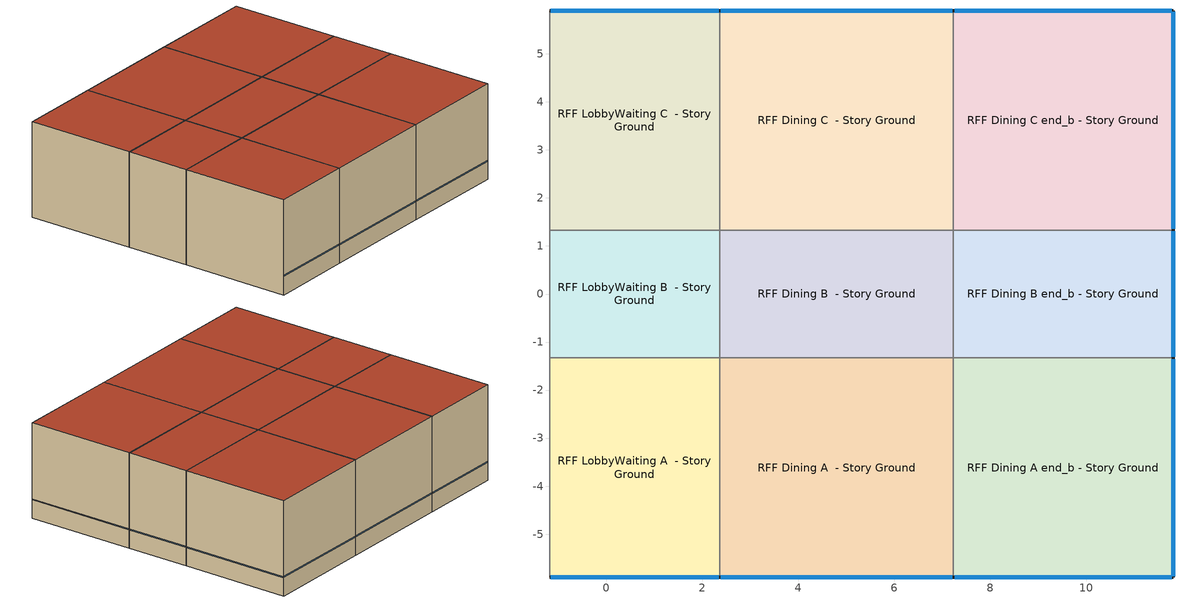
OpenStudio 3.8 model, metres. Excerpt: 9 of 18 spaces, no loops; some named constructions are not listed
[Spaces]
RFF LobbyWaiting A  - Story Ground
 floor ground (Foundation F 126 Perim 354 Area 162): -1.18,-5.9 -1.18,-1.33 2.37,-1.33 2.37,-5.9 z0
 wall outside: -1.18,-5.9 2.37,-5.9 z0:3.96
 wall to RFF Restroom A  - Story Ground: -1.18,-1.33 -1.18,-5.9 z0:3.96
 wall to RFF LobbyWaiting B  - Story Ground: 2.37,-1.33 -1.18,-1.33 z0:3.96
 wall to RFF Dining A  - Story Ground: 2.37,-5.9 2.37,-1.33 z0:3.96
 window (Window U-0.91 SHGC 0.53): -1.15,-5.9 2.34,-5.9 z0.76:0.8
 roof outside: 2.37,-5.9 2.37,-1.33 -1.18,-1.33 -1.18,-5.9 z3.96
RFF LobbyWaiting B  - Story Ground
 floor ground (Foundation F 126 Perim 0 Area 943): -1.18,-1.33 -1.18,1.33 2.37,1.33 2.37,-1.33 z0
 wall to RFF Restroom B  - Story Ground: -1.18,1.33 -1.18,-1.33 z0:3.96
 wall to RFF LobbyWaiting C  - Story Ground: 2.37,1.33 -1.18,1.33 z0:3.96
 wall to RFF Dining B  - Story Ground: 2.37,-1.33 2.37,1.33 z0:3.96
 roof outside: 2.37,-1.33 2.37,1.33 -1.18,1.33 -1.18,-1.33 z3.96
RFF LobbyWaiting C  - Story Ground
 floor ground (Foundation F 126 Perim 354 Area 162): -1.18,1.33 -1.18,5.9 2.37,5.9 2.37,1.33 z0
 wall outside: 2.37,5.9 -1.18,5.9 z0:3.96
 wall to RFF Restroom C  - Story Ground: -1.18,5.9 -1.18,1.33 z0:3.96
 wall to RFF Dining C  - Story Ground: 2.37,1.33 2.37,5.9 z0:3.96
 window (Window U-0.91 SHGC 0.53): 2.34,5.9 -1.15,5.9 z0.76:0.8
 roof outside: 2.37,1.33 2.37,5.9 -1.18,5.9 -1.18,1.33 z3.96
RFF Dining A  - Story Ground
 floor ground (Foundation F 126 Perim 487 Area 2225): 2.37,-5.9 2.37,-1.33 7.23,-1.33 7.23,-5.9 z0
 wall outside: 2.37,-5.9 7.23,-5.9 z0:3.96
 wall to RFF Dining B  - Story Ground: 7.23,-1.33 2.37,-1.33 z0:3.96
 wall to RFF Dining A end_b - Story Ground: 7.23,-5.9 7.23,-1.33 z0:3.96
 window (Window U-0.91 SHGC 0.53): 2.39,-5.9 7.21,-5.9 z0.76:0.8
 roof outside: 7.23,-5.9 7.23,-1.33 2.37,-1.33 2.37,-5.9 z3.96
RFF Dining B  - Story Ground
 floor ground (Foundation F 126 Perim 0 Area 1295): 2.37,-1.33 2.37,1.33 7.23,1.33 7.23,-1.33 z0
 wall to RFF Dining C  - Story Ground: 7.23,1.33 2.37,1.33 z0:3.96
 wall to RFF Dining B end_b - Story Ground: 7.23,-1.33 7.23,1.33 z0:3.96
 roof outside: 7.23,-1.33 7.23,1.33 2.37,1.33 2.37,-1.33 z3.96
RFF Dining C  - Story Ground
 floor ground (Foundation F 126 Perim 487 Area 2225): 2.37,1.33 2.37,5.9 7.23,5.9 7.23,1.33 z0
 wall outside: 7.23,5.9 2.37,5.9 z0:3.96
 wall to RFF Dining C end_b - Story Ground: 7.23,1.33 7.23,5.9 z0:3.96
 window (Window U-0.91 SHGC 0.53): 7.21,5.9 2.39,5.9 z0.76:0.8
 roof outside: 7.23,1.33 7.23,5.9 2.37,5.9 2.37,1.33 z3.96
RFF Dining A end_b - Story Ground
 floor ground (Foundation F 126 Perim 914 Area 209): 7.23,-5.9 7.23,-1.33 11.8,-1.33 11.8,-5.9 z0
 wall outside: 7.23,-5.9 11.8,-5.9 11.8,-1.33 z0:3.96
 wall to RFF Dining B end_b - Story Ground: 11.8,-1.33 7.23,-1.33 z0:3.96
 window (Window U-0.91 SHGC 0.53): 7.26,-5.9 11.78,-5.9 / 11.8,-5.88 11.8,-1.36 z0.76:0.8
 roof outside: 11.8,-5.9 11.8,-1.33 7.23,-1.33 7.23,-5.9 z3.96
RFF Dining B end_b - Story Ground
 floor ground (Foundation F 126 Perim 266 Area 1217): 7.23,-1.33 7.23,1.33 11.8,1.33 11.8,-1.33 z0
 wall outside: 11.8,-1.33 11.8,1.33 z0:3.96
 wall to RFF Dining C end_b - Story Ground: 11.8,1.33 7.23,1.33 z0:3.96
 window (Window U-0.91 SHGC 0.53): 11.8,-1.31 11.8,1.31 z0.76:0.8
 roof outside: 11.8,-1.33 11.8,1.33 7.23,1.33 7.23,-1.33 z3.96
RFF Dining C end_b - Story Ground
 floor ground (Foundation F 126 Perim 914 Area 209): 7.23,1.33 7.23,5.9 11.8,5.9 11.8,1.33 z0
 wall outside: 11.8,1.33 11.8,5.9 7.23,5.9 z0:3.96
 window (Window U-0.91 SHGC 0.53): 11.78,5.9 7.26,5.9 / 11.8,1.36 11.8,5.88 z0.76:0.8
 roof outside: 11.8,1.33 11.8,5.9 7.23,5.9 7.23,1.33 z3.96
[Schedule:Ruleset]
Name | Default Day Schedule | Summer Design Day Schedule | Winter Design Day Schedule
Clothing Schedule | Clothing Schedule Default Winter Clothes
D_RFF_Din_Occup_Yr | D_RFF_Din_Occup_Yr Default | D_RFF_Din_Occup_Yr Summer Design Day | D_RFF_Din_Occup_Yr Winter Design Day
DEER Activity 161W/person | DEER Activity 161W/person Default | DEER Activity 161W/person Summer Design Day | DEER Activity 161W/person Winter Design Day
D17_RFF_Din_LF_Yr | D17_RFF_Din_LF_Yr Default | D17_RFF_Din_LF_Yr Summer Design Day | D17_RFF_Din_LF_Yr Winter Design Day
D_RFF_Din_Misc_Yr | D_RFF_Din_Misc_Yr Default | D_RFF_Din_Misc_Yr Summer Design Day | D_RFF_Din_Misc_Yr Winter Design Day
D_RFF_Ktchn_Occup_Yr | D_RFF_Ktchn_Occup_Yr Default | D_RFF_Ktchn_Occup_Yr Summer Design Day | D_RFF_Ktchn_Occup_Yr Winter Design Day
DEER Activity 220W/person | DEER Activity 220W/person Default | DEER Activity 220W/person Summer Design Day | DEER Activity 220W/person Winter Design Day
D17_RFF_Ktchn_LF_Yr | D17_RFF_Ktchn_LF_Yr Default | D17_RFF_Ktchn_LF_Yr Summer Design Day | D17_RFF_Ktchn_LF_Yr Winter Design Day
D_RFF_Ktchn_Misc_Yr | D_RFF_Ktchn_Misc_Yr Default | D_RFF_Ktchn_Misc_Yr Summer Design Day | D_RFF_Ktchn_Misc_Yr Winter Design Day
D_RFF_Ktchn_Cook_Yr | D_RFF_Ktchn_Cook_Yr Default | D_RFF_Ktchn_Cook_Yr Summer Design Day | D_RFF_Ktchn_Cook_Yr Winter Design Day
DEER Activity 147W/person | DEER Activity 147W/person Default | DEER Activity 147W/person Summer Design Day | DEER Activity 147W/person Winter Design Day
D17_RFF_LobWt_LF_Yr | D17_RFF_LobWt_LF_Yr Default | D17_RFF_LobWt_LF_Yr Summer Design Day | D17_RFF_LobWt_LF_Yr Winter Design Day
D17_RFF_Restrm_LF_Yr | D17_RFF_Restrm_LF_Yr Default | D17_RFF_Restrm_LF_Yr Summer Design Day | D17_RFF_Restrm_LF_Yr Winter Design Day
D17_RFF_Ktchn_LF_Yr BPR Adjusted | D17_RFF_Ktchn_LF_Yr Default 1 | D17_RFF_Ktchn_LF_Yr Summer Design Day 1 | D17_RFF_Ktchn_LF_Yr Winter Design Day 1
D17_RFF_Din_LF_Yr BPR Adjusted | D17_RFF_Din_LF_Yr Default 1 | D17_RFF_Din_LF_Yr Summer Design Day 1 | D17_RFF_Din_LF_Yr Winter Design Day 1
D17_RFF_LobWt_LF_Yr BPR Adjusted | D17_RFF_LobWt_LF_Yr Default 1 | D17_RFF_LobWt_LF_Yr Summer Design Day 1 | D17_RFF_LobWt_LF_Yr Winter Design Day 1
D17_RFF_Restrm_LF_Yr BPR Adjusted | D17_RFF_Restrm_LF_Yr Default 1 | D17_RFF_Restrm_LF_Yr Summer Design Day 1 | D17_RFF_Restrm_LF_Yr Winter Design Day 1
D_RFF_Ktchn_Misc_Yr BPR Adjusted | D_RFF_Ktchn_Misc_Yr Default 1 | D_RFF_Ktchn_Misc_Yr Summer Design Day 1 | D_RFF_Ktchn_Misc_Yr Winter Design Day 1
D_RFF_Din_Misc_Yr BPR Adjusted | D_RFF_Din_Misc_Yr Default 1 | D_RFF_Din_Misc_Yr Summer Design Day 1 | D_RFF_Din_Misc_Yr Winter Design Day 1
[Schedule:Day]
Clothing Schedule Default Winter Clothes; D_RFF_Din_Occup_Yr Summer Design Day; D17_RFF_Din_LF_Yr Summer Design Day; D_RFF_Din_Misc_Yr Summer Design Day; D_RFF_Ktchn_Occup_Yr Summer Design Day; D17_RFF_Ktchn_LF_Yr Summer Design Day; D_RFF_Ktchn_Misc_Yr Summer Design Day; D_RFF_Ktchn_Cook_Yr Summer Design Day; D17_RFF_LobWt_LF_Yr Summer Design Day; D17_RFF_Restrm_LF_Yr Summer Design Day; D17_RFF_Ktchn_LF_Yr Summer Design Day 1; D17_RFF_Din_LF_Yr Summer Design Day 1; D17_RFF_LobWt_LF_Yr Summer Design Day 1; D17_RFF_Restrm_LF_Yr Summer Design Day 1; D_RFF_Ktchn_Misc_Yr Summer Design Day 1; D_RFF_Din_Misc_Yr Summer Design Day 1: 24, 0, 1
Clothing Schedule Summer Clothes: 24, 0, 0.5
Air Velocity Schedule Default: 24, 0, 0.2
Work Efficiency Schedule Default; D_RFF_Din_Occup_Yr Winter Design Day; D17_RFF_Din_LF_Yr Winter Design Day; D_RFF_Din_Misc_Yr Winter Design Day; D_RFF_Ktchn_Occup_Yr Winter Design Day; D17_RFF_Ktchn_LF_Yr Winter Design Day; D_RFF_Ktchn_Misc_Yr Winter Design Day; D_RFF_Ktchn_Cook_Yr Winter Design Day; D17_RFF_LobWt_LF_Yr Winter Design Day; D17_RFF_Restrm_LF_Yr Winter Design Day; D17_RFF_Ktchn_LF_Yr Winter Design Day 1; D17_RFF_Din_LF_Yr Winter Design Day 1; D17_RFF_LobWt_LF_Yr Winter Design Day 1; D17_RFF_Restrm_LF_Yr Winter Design Day 1; D_RFF_Ktchn_Misc_Yr Winter Design Day 1; D_RFF_Din_Misc_Yr Winter Design Day 1: 24, 0, 0
D_RFF_Din_Occup_Yr Default; D_RFF_Ktchn_Occup_Yr Default: Average, 0, 15, 0.176316, 0, 30, 0.202632, 0, 45, 0.2, 1, 0, 0.255263, 1, 15, 0.281579, 1, 30, 0.307895, 1, 45, 0.334211, 2, 0, 0.360526, 2, 15, 0.386842, 2, 30, 0.413158, 2, 45, 0.439474, 3, 0, 0.465789, 3, 15, 0.492105, 3, 30, 0.518421, 3, 45, 0.544737, 4, 0, 0.571053, 4, 15, 0.597368, 4, 30, 0.623684, 4, 45, 0.65, 5, 0, 0.7375, 5, 15, 0.825, 5, 30, 0.9125, 5, 45, 1, 6, 0, 0.925, 6, 15, 0.85, 6, 30, 0.775, 6, 45, 0.7, 7, 0, 0.678571, 7, 15, 0.657143, 7, 30, 0.635714, 7, 45, 0.614286, 8, 0, 0.592857, 8, 15, 0.571429, 8, 30, 0.55, 8, 45, 0.528571, 9, 0, 0.507143, 9, 15, 0.485714, 9, 30, 0.464286, 9, 45, 0.442857, 10, 0, 0.421429, 10, 15, 0.4, 10, 30, 0.35, 10, 45, 0.3, 11, 0, 0.25, 11, 15, 0.2, 11, 30, 0.2125, 11, 45, 0.225, 12, 0, 0.2375, 12, 15, 0.25, 12, 30, 0.3, 12, 45, 0.35, 13, 0, 0.4, 13, 15, 0.45, 13, 30, 0.5125, 13, 45, 0.575, 14, 0, 0.6375, 14, 15, 0.7, 14, 30, 0.6375, 14, 45, 0.575, 15, 0, 0.5125, 15, 15, 0.45, 15, 30, 0.4125, 15, 45, 0.375, 16, 0, 0.3375, 16, 15, 0.3, 16, 30, 0.296429, 16, 45, 0.292857, 17, 0, 0.289286, 17, 15, 0.285714, 17, 30, 0.282143, 17, 45, 0.278571, 18, 0, 0.275, 18, 15, 0.271429, 18, 30, 0.267857, 18, 45, 0.264286, 19, 0, 0.260714, 19, 15, 0.257143, 19, 30, 0.253571, 19, 45, 0.25, 20, 0, 0.2375, 20, 15, 0.225, 20, 30, 0.2125, 20, 45, 0.2, 21, 0, 0.175, 21, 15, 0.15, 21, 30, 0.125, 21, 45, 0.1, 22, 0, 0.075, 22, 15, 0.05, 22, 30, 0.025, 22, 45, 0, 24, 0, 0
D_RFF_Din_Occup_Yr Wknd Day; D_RFF_Ktchn_Occup_Yr Wknd Day: Average, 8, 30, 0, 8, 45, 0.0125, 9, 0, 0.025, 9, 15, 0.0375, 9, 30, 0.05, 9, 45, 0.0625, 10, 0, 0.075, 10, 15, 0.0875, 10, 30, 0.1, 10, 45, 0.125, 11, 0, 0.15, 11, 15, 0.175, 11, 30, 0.2, 11, 45, 0.2125, 12, 0, 0.225, 12, 15, 0.2375, 12, 30, 0.25, 12, 45, 0.2625, 13, 0, 0.275, 13, 15, 0.2875, 13, 30, 0.3, 13, 33, 0.6, 13, 37, 0.6, 14, 37, 0.6, 14, 52, 0.55, 15, 7, 0.5, 15, 22, 0.45, 15, 37, 0.4, 15, 52, 0.35, 16, 7, 0.3, 16, 22, 0.25, 16, 37, 0.2, 17, 37, 0.2, 17, 52, 0.2375, 18, 7, 0.275, 18, 22, 0.3125, 18, 37, 0.35, 18, 41, 0.6, 18, 45, 0.35, 19, 0, 0.325, 19, 15, 0.3, 19, 30, 0.275, 19, 45, 0.25, 20, 0, 0.2375, 20, 15, 0.225, 20, 30, 0.2125, 20, 45, 0.2, 21, 0, 0.175, 21, 15, 0.15, 21, 30, 0.125, 21, 45, 0.1, 22, 0, 0.075, 22, 15, 0.05, 22, 30, 0.025, 22, 45, 0, 24, 0, 0
DEER Activity 161W/person Default; autogen DEER Activity 161W/person 0_day_sch: Average, 24, 0, 161
DEER Activity 161W/person Winter Design Day; DEER Activity 161W/person Summer Design Day: 24, 0, 161
D17_RFF_Din_LF_Yr Default; D17_RFF_LobWt_LF_Yr Default; D17_RFF_Restrm_LF_Yr Default: Average, 0, 45, 0.3924, 19, 15, 0.8125, 19, 30, 0.785937, 19, 45, 0.759375, 20, 0, 0.732812, 20, 15, 0.70625, 20, 30, 0.679688, 20, 45, 0.653125, 21, 0, 0.626563, 21, 15, 0.6, 21, 30, 0.5425, 21, 45, 0.485, 22, 0, 0.4275, 22, 15, 0.37, 22, 30, 0.3125, 22, 45, 0.255, 23, 0, 0.1975, 23, 15, 0.14, 24, 0, 0.14
D17_RFF_Din_LF_Yr Wknd Day; D17_RFF_LobWt_LF_Yr Wknd Day; D17_RFF_Restrm_LF_Yr Wknd Day: Average, 8, 30, 0.24375, 8, 45, 0.270179, 9, 0, 0.296608, 9, 15, 0.323037, 9, 30, 0.349466, 9, 45, 0.371666, 10, 0, 0.393866, 10, 15, 0.416066, 10, 30, 0.438267, 10, 45, 0.445667, 11, 0, 0.453067, 11, 15, 0.460467, 11, 30, 0.467867, 13, 30, 0.467867, 13, 33, 0.67507, 19, 15, 0.8125, 19, 30, 0.790035, 19, 45, 0.767571, 20, 0, 0.745106, 20, 15, 0.722642, 20, 30, 0.700177, 20, 45, 0.677713, 21, 0, 0.655248, 21, 15, 0.632783, 21, 30, 0.584154, 21, 45, 0.535525, 22, 0, 0.486896, 22, 15, 0.438267, 22, 30, 0.389638, 22, 45, 0.341008, 23, 0, 0.292379, 23, 15, 0.24375, 24, 0, 0.24375
D_RFF_Din_Misc_Yr Default; D_RFF_Ktchn_Misc_Yr Default: Average, 0, 45, 0.5, 19, 45, 1, 20, 0, 0.9875, 20, 15, 0.975, 20, 30, 0.9625, 20, 45, 0.95, 21, 0, 0.925, 21, 15, 0.9, 21, 30, 0.875, 21, 45, 0.85, 22, 0, 0.675, 22, 15, 0.5, 22, 30, 0.325, 22, 45, 0.15, 24, 0, 0.15
D_RFF_Din_Misc_Yr Wknd Day; D_RFF_Ktchn_Misc_Yr Wknd Day: Average, 8, 30, 0, 8, 45, 0.0441176, 9, 0, 0.0882353, 9, 15, 0.132353, 9, 30, 0.176471, 9, 45, 0.220588, 10, 0, 0.264706, 10, 15, 0.308824, 10, 30, 0.352941, 10, 45, 0.367647, 11, 0, 0.382353, 11, 15, 0.397059, 11, 30, 0.411765, 13, 30, 0.411765, 13, 33, 0.764706, 19, 45, 1, 20, 0, 0.985294, 20, 15, 0.970588, 20, 30, 0.955882, 20, 45, 0.941176, 21, 0, 0.852941, 21, 15, 0.764706, 21, 30, 0.676471, 21, 45, 0.588235, 22, 0, 0.441176, 22, 15, 0.294118, 22, 30, 0.147059, 22, 45, 0, 24, 0, 0
D_RFF_All_C_Inf_Yr Default; D_RFF_All_C_Inf_Yr Winter Design Day; D_RFF_All_C_Inf_Yr Summer Design Day: 5, 0, 1, 24, 0, 0.5
DEER Activity 220W/person Default; autogen DEER Activity 220W/person 0_day_sch: Average, 24, 0, 220
DEER Activity 220W/person Winter Design Day; DEER Activity 220W/person Summer Design Day: 24, 0, 220
D17_RFF_Ktchn_LF_Yr Default: Average, 0, 15, 0.29375, 0, 30, 0.2125, 0, 45, 0.13125, 1, 0, 0.05, 3, 0, 0.05, 3, 15, 0.08125, 3, 30, 0.1125, 3, 45, 0.14375, 4, 0, 0.175, 4, 15, 0.20625, 4, 30, 0.2375, 4, 45, 0.26875, 5, 0, 0.3, 5, 30, 0.3, 5, 45, 0.309875, 6, 0, 0.31975, 6, 15, 0.329625, 6, 30, 0.3395, 6, 45, 0.3474, 7, 0, 0.3553, 7, 15, 0.3632, 7, 30, 0.3711, 9, 30, 0.3711, 9, 45, 0.42635, 10, 0, 0.4816, 10, 15, 0.53685, 10, 30, 0.5921, 10, 45, 0.6472, 11, 0, 0.7023, 11, 15, 0.7574, 11, 30, 0.8125, 21, 0, 0.8125, 21, 15, 0.798438, 21, 30, 0.784375, 21, 45, 0.770312, 22, 0, 0.75625, 22, 15, 0.742188, 22, 30, 0.728125, 22, 45, 0.714063, 23, 0, 0.7, 23, 15, 0.61875, 23, 30, 0.5375, 23, 45, 0.45625, 24, 0, 0.375
D_RFF_Ktchn_Cook_Yr Default; autogen D_RFF_Ktchn_Cook_Yr 0_day_sch: Average, 2, 30, 0, 2, 45, 0.074, 3, 0, 0.148, 3, 15, 0.222, 3, 30, 0.296, 3, 45, 0.333, 4, 0, 0.37, 4, 15, 0.407, 4, 30, 0.444, 4, 45, 0.45125, 5, 0, 0.4585, 5, 15, 0.46575, 5, 30, 0.473, 5, 45, 0.451, 6, 0, 0.429, 6, 15, 0.407, 6, 30, 0.385, 6, 45, 0.36275, 7, 0, 0.3405, 7, 15, 0.31825, 7, 30, 0.296, 16, 30, 0.296, 16, 45, 0.3445, 17, 0, 0.393, 17, 15, 0.4415, 17, 30, 0.49, 17, 45, 0.44875, 18, 0, 0.4075, 18, 15, 0.36625, 18, 30, 0.325, 19, 30, 0.325, 19, 45, 0.31875, 20, 0, 0.3125, 20, 15, 0.30625, 20, 30, 0.3, 20, 45, 0.2875, 21, 0, 0.275, 21, 15, 0.2625, 21, 30, 0.25, 21, 45, 0.217, 22, 0, 0.184, 22, 15, 0.151, 22, 30, 0.118, 22, 45, 0.0885, 23, 0, 0.059, 23, 15, 0.0295, 23, 30, 0, 24, 0, 0
DEER Activity 147W/person Default; autogen DEER Activity 147W/person 0_day_sch: Average, 24, 0, 147
DEER Activity 147W/person Winter Design Day; DEER Activity 147W/person Summer Design Day: 24, 0, 147
Building Hours of Operation NonResidential Sunday: 11, 0, 0, 21, 15, 1, 24, 0, 0
autogen D17_RFF_Ktchn_LF_Yr 0_day_sch: Average, 0, 15, 0.425564, 0, 30, 0.364959, 0, 45, 0.304355, 1, 0, 0.24375, 3, 0, 0.24375, 3, 15, 0.267059, 3, 30, 0.290369, 3, 45, 0.313678, 4, 0, 0.336988, 4, 15, 0.360297, 4, 30, 0.383607, 4, 45, 0.406916, 5, 0, 0.430225, 5, 30, 0.430225, 5, 45, 0.437591, 6, 0, 0.444957, 6, 15, 0.452323, 6, 30, 0.459689, 6, 45, 0.465581, 7, 0, 0.471474, 7, 15, 0.477366, 7, 30, 0.483259, 9, 30, 0.483259, 9, 45, 0.52447, 10, 0, 0.565681, 10, 15, 0.606892, 10, 30, 0.648103, 10, 45, 0.689202, 11, 0, 0.730302, 11, 15, 0.771401, 11, 30, 0.8125, 21, 0, 0.8125, 21, 15, 0.802011, 21, 30, 0.791522, 21, 45, 0.781032, 22, 0, 0.770543, 22, 15, 0.760054, 22, 30, 0.749565, 22, 45, 0.739075, 23, 0, 0.728586, 23, 15, 0.667982, 23, 30, 0.607377, 23, 45, 0.546773, 24, 0, 0.486168
autogen D_RFF_All_CTemp_Yr 0_day_sch: Average, 24, 0, 22.2222
autogen D_RFF_All_HTemp_Yr 0_day_sch: Average, 24, 0, 20
D17_RFF_Ktchn_LF_Yr Default 1: No, 0, 15, 0.425564, 0, 30, 0.364959, 0, 45, 0.304355, 1, 0, 0.24375, 3, 0, 0.24375, 3, 15, 0.267059, 3, 30, 0.290369, 3, 45, 0.313678, 4, 0, 0.336988, 4, 15, 0.360297, 4, 30, 0.383607, 4, 45, 0.406916, 5, 0, 0.430225, 5, 30, 0.430225, 5, 45, 0.437591, 6, 0, 0.444957, 6, 15, 0.452323, 6, 30, 0.459689, 6, 45, 0.465581, 7, 0, 0.471474, 7, 15, 0.477366, 7, 30, 0.483259, 9, 30, 0.483259, 9, 45, 0.52447, 10, 0, 0.565681, 10, 15, 0.606892, 10, 30, 0.648103, 10, 45, 0.689202, 11, 0, 0.730302, 11, 15, 0.771401, 11, 30, 0.8125, 21, 0, 0.8125, 21, 15, 0.802011, 21, 30, 0.791522, 21, 45, 0.781032, 22, 0, 0.770543, 22, 15, 0.760054, 22, 30, 0.749565, 22, 45, 0.739075, 23, 0, 0.728586, 23, 15, 0.667982, 23, 30, 0.607377, 23, 45, 0.546773, 24, 0, 0.486168
D17_RFF_Din_LF_Yr Default 1; D17_RFF_LobWt_LF_Yr Default 1; D17_RFF_Restrm_LF_Yr Default 1: No, 0, 45, 0.457211, 19, 15, 0.8125, 19, 30, 0.790035, 19, 45, 0.767571, 20, 0, 0.745106, 20, 15, 0.722642, 20, 30, 0.700177, 20, 45, 0.677713, 21, 0, 0.655248, 21, 15, 0.632783, 21, 30, 0.584154, 21, 45, 0.535525, 22, 0, 0.486896, 22, 15, 0.438267, 22, 30, 0.389638, 22, 45, 0.341008, 23, 0, 0.292379, 23, 15, 0.24375, 24, 0, 0.24375
D_RFF_Ktchn_Misc_Yr Default 1; D_RFF_Din_Misc_Yr Default 1: No, 0, 45, 0.411765, 19, 45, 1, 20, 0, 0.985294, 20, 15, 0.970588, 20, 30, 0.955882, 20, 45, 0.941176, 21, 0, 0.911765, 21, 15, 0.882353, 21, 30, 0.852941, 21, 45, 0.823529, 22, 0, 0.617647, 22, 15, 0.411765, 22, 30, 0.205882, 22, 45, 0, 24, 0, 0
[Schedule:Rule] Rule Order=0
Schedule Rule 1: Schedule Ruleset=Clothing Schedule; Day Schedule=Clothing Schedule Summer Clothes; Date Specification Type=DateRange; Start Month=5; Start Day=1; End Month=9; End Day=30
Schedule Rule 3: Schedule Ruleset=D_RFF_Din_Occup_Yr; Day Schedule=D_RFF_Din_Occup_Yr Wknd Day; Date Specification Type=DateRange; Start Month=1; Start Day=1; End Month=12; End Day=31; Apply Sunday=Yes; Apply Saturday=Yes
Schedule Rule 5: Schedule Ruleset=D17_RFF_Din_LF_Yr; Day Schedule=D17_RFF_Din_LF_Yr Wknd Day; Date Specification Type=DateRange; Start Month=1; Start Day=1; End Month=12; End Day=31; Apply Sunday=Yes; Apply Saturday=Yes
Schedule Rule 7: Schedule Ruleset=D_RFF_Din_Misc_Yr; Day Schedule=D_RFF_Din_Misc_Yr Wknd Day; Date Specification Type=DateRange; Start Month=1; Start Day=1; End Month=12; End Day=31; Apply Sunday=Yes; Apply Saturday=Yes
Schedule Rule 9: Schedule Ruleset=D_RFF_Ktchn_Occup_Yr; Day Schedule=D_RFF_Ktchn_Occup_Yr Wknd Day; Date Specification Type=DateRange; Start Month=1; Start Day=1; End Month=12; End Day=31; Apply Sunday=Yes; Apply Saturday=Yes
Schedule Rule 11: Schedule Ruleset=D_RFF_Ktchn_Misc_Yr; Day Schedule=D_RFF_Ktchn_Misc_Yr Wknd Day; Date Specification Type=DateRange; Start Month=1; Start Day=1; End Month=12; End Day=31; Apply Sunday=Yes; Apply Saturday=Yes
Schedule Rule 13: Schedule Ruleset=D17_RFF_LobWt_LF_Yr; Day Schedule=D17_RFF_LobWt_LF_Yr Wknd Day; Date Specification Type=DateRange; Start Month=1; Start Day=1; End Month=12; End Day=31; Apply Sunday=Yes; Apply Saturday=Yes
Schedule Rule 15: Schedule Ruleset=D17_RFF_Restrm_LF_Yr; Day Schedule=D17_RFF_Restrm_LF_Yr Wknd Day; Date Specification Type=DateRange; Start Month=1; Start Day=1; End Month=12; End Day=31; Apply Sunday=Yes; Apply Saturday=Yes
autogen D17_RFF_Ktchn_LF_Yr 0: Schedule Ruleset=D17_RFF_Ktchn_LF_Yr; Day Schedule=autogen D17_RFF_Ktchn_LF_Yr 0_day_sch; Date Specification Type=SpecificDates; Apply Sunday=Yes; Apply Saturday=Yes; Apply Monday=Yes; Apply Tuesday=Yes; Apply Wednesday=Yes; Apply Thursday=Yes; Apply Friday=Yes; Specific Month 1=1; Specific Day 1=6; Specific Month 2=1; Specific Day 2=7; Specific Month 3=1; Specific Day 3=13; Specific Month 4=1; Specific Day 4=14; Specific Month 5=1; Specific Day 5=20; Specific Month 6=1; Specific Day 6=21; Specific Month 7=1; Specific Day 7=27; Specific Month 8=1; Specific Day 8=28; Specific Month 9=2; Specific Day 9=3; Specific Month 10=2; Specific Day 10=4; Specific Month 11=2; Specific Day 11=10; Specific Month 12=2; Specific Day 12=11; Specific Month 13=2; Specific Day 13=17; Specific Month 14=2; Specific Day 14=18; Specific Month 15=2; Specific Day 15=24; Specific Month 16=2; Specific Day 16=25; Specific Month 17=3; Specific Day 17=3; Specific Month 18=3; Specific Day 18=4; Specific Month 19=3; Specific Day 19=10; Specific Month 20=3; Specific Day 20=11; Specific Month 21=3; Specific Day 21=17; Specific Month 22=3; Specific Day 22=18; Specific Month 23=3; Specific Day 23=24; Specific Month 24=3; Specific Day 24=25; Specific Month 25=3; Specific Day 25=31; Specific Month 26=4; Specific Day 26=1; Specific Month 27=4; Specific Day 27=7; Specific Month 28=4; Specific Day 28=8; Specific Month 29=4; Specific Day 29=14; Specific Month 30=4; Specific Day 30=15; Specific Month 31=4; Specific Day 31=21; Specific Month 32=4; Specific Day 32=22; Specific Month 33=4; Specific Day 33=28; Specific Month 34=4; Specific Day 34=29; Specific Month 35=5; Specific Day 35=5; Specific Month 36=5; Specific Day 36=6; Specific Month 37=5; Specific Day 37=12; Specific Month 38=5; Specific Day 38=13; Specific Month 39=5; Specific Day 39=19; Specific Month 40=5; Specific Day 40=20; Specific Month 41=5; Specific Day 41=26; Specific Month 42=5; Specific Day 42=27; Specific Month 43=6; Specific Day 43=2; Specific Month 44=6; Specific Day 44=3; Specific Month 45=6; Specific Day 45=9; Specific Month 46=6; Specific Day 46=10; Specific Month 47=6; Specific Day 47=16; Specific Month 48=6; Specific Day 48=17; Specific Month 49=6; Specific Day 49=23; Specific Month 50=6; Specific Day 50=24; Specific Month 51=6; Specific Day 51=30; Specific Month 52=7; Specific Day 52=1; Specific Month 53=7; Specific Day 53=7; Specific Month 54=7; Specific Day 54=8; Specific Month 55=7; Specific Day 55=14; Specific Month 56=7; Specific Day 56=15; Specific Month 57=7; Specific Day 57=21; Specific Month 58=7; Specific Day 58=22; Specific Month 59=7; Specific Day 59=28; Specific Month 60=7; Specific Day 60=29; Specific Month 61=8; Specific Day 61=4; Specific Month 62=8; Specific Day 62=5; Specific Month 63=8; Specific Day 63=11; Specific Month 64=8; Specific Day 64=12; Specific Month 65=8; Specific Day 65=18; Specific Month 66=8; Specific Day 66=19; Specific Month 67=8; Specific Day 67=25; Specific Month 68=8; Specific Day 68=26; Specific Month 69=9; Specific Day 69=1; Specific Month 70=9; Specific Day 70=2; Specific Month 71=9; Specific Day 71=8; Specific Month 72=9; Specific Day 72=9; Specific Month 73=9; Specific Day 73=15; Specific Month 74=9; Specific Day 74=16; Specific Month 75=9; Specific Day 75=22; Specific Month 76=9; Specific Day 76=23; Specific Month 77=9; Specific Day 77=29; Specific Month 78=9; Specific Day 78=30; Specific Month 79=10; Specific Day 79=6; Specific Month 80=10; Specific Day 80=7; Specific Month 81=10; Specific Day 81=13; Specific Month 82=10; Specific Day 82=14; Specific Month 83=10; Specific Day 83=20; Specific Month 84=10; Specific Day 84=21; Specific Month 85=10; Specific Day 85=27; Specific Month 86=10; Specific Day 86=28; Specific Month 87=11; Specific Day 87=3; Specific Month 88=11; Specific Day 88=4; Specific Month 89=11; Specific Day 89=10; Specific Month 90=11; Specific Day 90=11; Specific Month 91=11; Specific Day 91=17; Specific Month 92=11; Specific Day 92=18; Specific Month 93=11; Specific Day 93=24; Specific Month 94=11; Specific Day 94=25; Specific Month 95=12; Specific Day 95=1; Specific Month 96=12; Specific Day 96=2; Specific Month 97=12; Specific Day 97=8; Specific Month 98=12; Specific Day 98=9; Specific Month 99=12; Specific Day 99=15; Specific Month 100=12; Specific Day 100=16; Specific Month 101=12; Specific Day 101=22; Specific Month 102=12; Specific Day 102=23; Specific Month 103=12; Specific Day 103=29; Specific Month 104=12; Specific Day 104=30
autogen DEER Activity 147W/person 0: Schedule Ruleset=DEER Activity 147W/person; Day Schedule=autogen DEER Activity 147W/person 0_day_sch; Date Specification Type=SpecificDates; Apply Sunday=Yes; Apply Saturday=Yes; Apply Monday=Yes; Apply Tuesday=Yes; Apply Wednesday=Yes; Apply Thursday=Yes; Apply Friday=Yes; Specific Month 1=1; Specific Day 1=6; Specific Month 2=1; Specific Day 2=7; Specific Month 3=1; Specific Day 3=13; Specific Month 4=1; Specific Day 4=14; Specific Month 5=1; Specific Day 5=20; Specific Month 6=1; Specific Day 6=21; Specific Month 7=1; Specific Day 7=27; Specific Month 8=1; Specific Day 8=28; Specific Month 9=2; Specific Day 9=3; Specific Month 10=2; Specific Day 10=4; Specific Month 11=2; Specific Day 11=10; Specific Month 12=2; Specific Day 12=11; Specific Month 13=2; Specific Day 13=17; Specific Month 14=2; Specific Day 14=18; Specific Month 15=2; Specific Day 15=24; Specific Month 16=2; Specific Day 16=25; Specific Month 17=3; Specific Day 17=3; Specific Month 18=3; Specific Day 18=4; Specific Month 19=3; Specific Day 19=10; Specific Month 20=3; Specific Day 20=11; Specific Month 21=3; Specific Day 21=17; Specific Month 22=3; Specific Day 22=18; Specific Month 23=3; Specific Day 23=24; Specific Month 24=3; Specific Day 24=25; Specific Month 25=3; Specific Day 25=31; Specific Month 26=4; Specific Day 26=1; Specific Month 27=4; Specific Day 27=7; Specific Month 28=4; Specific Day 28=8; Specific Month 29=4; Specific Day 29=14; Specific Month 30=4; Specific Day 30=15; Specific Month 31=4; Specific Day 31=21; Specific Month 32=4; Specific Day 32=22; Specific Month 33=4; Specific Day 33=28; Specific Month 34=4; Specific Day 34=29; Specific Month 35=5; Specific Day 35=5; Specific Month 36=5; Specific Day 36=6; Specific Month 37=5; Specific Day 37=12; Specific Month 38=5; Specific Day 38=13; Specific Month 39=5; Specific Day 39=19; Specific Month 40=5; Specific Day 40=20; Specific Month 41=5; Specific Day 41=26; Specific Month 42=5; Specific Day 42=27; Specific Month 43=6; Specific Day 43=2; Specific Month 44=6; Specific Day 44=3; Specific Month 45=6; Specific Day 45=9; Specific Month 46=6; Specific Day 46=10; Specific Month 47=6; Specific Day 47=16; Specific Month 48=6; Specific Day 48=17; Specific Month 49=6; Specific Day 49=23; Specific Month 50=6; Specific Day 50=24; Specific Month 51=6; Specific Day 51=30; Specific Month 52=7; Specific Day 52=1; Specific Month 53=7; Specific Day 53=7; Specific Month 54=7; Specific Day 54=8; Specific Month 55=7; Specific Day 55=14; Specific Month 56=7; Specific Day 56=15; Specific Month 57=7; Specific Day 57=21; Specific Month 58=7; Specific Day 58=22; Specific Month 59=7; Specific Day 59=28; Specific Month 60=7; Specific Day 60=29; Specific Month 61=8; Specific Day 61=4; Specific Month 62=8; Specific Day 62=5; Specific Month 63=8; Specific Day 63=11; Specific Month 64=8; Specific Day 64=12; Specific Month 65=8; Specific Day 65=18; Specific Month 66=8; Specific Day 66=19; Specific Month 67=8; Specific Day 67=25; Specific Month 68=8; Specific Day 68=26; Specific Month 69=9; Specific Day 69=1; Specific Month 70=9; Specific Day 70=2; Specific Month 71=9; Specific Day 71=8; Specific Month 72=9; Specific Day 72=9; Specific Month 73=9; Specific Day 73=15; Specific Month 74=9; Specific Day 74=16; Specific Month 75=9; Specific Day 75=22; Specific Month 76=9; Specific Day 76=23; Specific Month 77=9; Specific Day 77=29; Specific Month 78=9; Specific Day 78=30; Specific Month 79=10; Specific Day 79=6; Specific Month 80=10; Specific Day 80=7; Specific Month 81=10; Specific Day 81=13; Specific Month 82=10; Specific Day 82=14; Specific Month 83=10; Specific Day 83=20; Specific Month 84=10; Specific Day 84=21; Specific Month 85=10; Specific Day 85=27; Specific Month 86=10; Specific Day 86=28; Specific Month 87=11; Specific Day 87=3; Specific Month 88=11; Specific Day 88=4; Specific Month 89=11; Specific Day 89=10; Specific Month 90=11; Specific Day 90=11; Specific Month 91=11; Specific Day 91=17; Specific Month 92=11; Specific Day 92=18; Specific Month 93=11; Specific Day 93=24; Specific Month 94=11; Specific Day 94=25; Specific Month 95=12; Specific Day 95=1; Specific Month 96=12; Specific Day 96=2; Specific Month 97=12; Specific Day 97=8; Specific Month 98=12; Specific Day 98=9; Specific Month 99=12; Specific Day 99=15; Specific Month 100=12; Specific Day 100=16; Specific Month 101=12; Specific Day 101=22; Specific Month 102=12; Specific Day 102=23; Specific Month 103=12; Specific Day 103=29; Specific Month 104=12; Specific Day 104=30
autogen DEER Activity 161W/person 0: Schedule Ruleset=DEER Activity 161W/person; Day Schedule=autogen DEER Activity 161W/person 0_day_sch; Date Specification Type=SpecificDates; Apply Sunday=Yes; Apply Saturday=Yes; Apply Monday=Yes; Apply Tuesday=Yes; Apply Wednesday=Yes; Apply Thursday=Yes; Apply Friday=Yes; Specific Month 1=1; Specific Day 1=6; Specific Month 2=1; Specific Day 2=7; Specific Month 3=1; Specific Day 3=13; Specific Month 4=1; Specific Day 4=14; Specific Month 5=1; Specific Day 5=20; Specific Month 6=1; Specific Day 6=21; Specific Month 7=1; Specific Day 7=27; Specific Month 8=1; Specific Day 8=28; Specific Month 9=2; Specific Day 9=3; Specific Month 10=2; Specific Day 10=4; Specific Month 11=2; Specific Day 11=10; Specific Month 12=2; Specific Day 12=11; Specific Month 13=2; Specific Day 13=17; Specific Month 14=2; Specific Day 14=18; Specific Month 15=2; Specific Day 15=24; Specific Month 16=2; Specific Day 16=25; Specific Month 17=3; Specific Day 17=3; Specific Month 18=3; Specific Day 18=4; Specific Month 19=3; Specific Day 19=10; Specific Month 20=3; Specific Day 20=11; Specific Month 21=3; Specific Day 21=17; Specific Month 22=3; Specific Day 22=18; Specific Month 23=3; Specific Day 23=24; Specific Month 24=3; Specific Day 24=25; Specific Month 25=3; Specific Day 25=31; Specific Month 26=4; Specific Day 26=1; Specific Month 27=4; Specific Day 27=7; Specific Month 28=4; Specific Day 28=8; Specific Month 29=4; Specific Day 29=14; Specific Month 30=4; Specific Day 30=15; Specific Month 31=4; Specific Day 31=21; Specific Month 32=4; Specific Day 32=22; Specific Month 33=4; Specific Day 33=28; Specific Month 34=4; Specific Day 34=29; Specific Month 35=5; Specific Day 35=5; Specific Month 36=5; Specific Day 36=6; Specific Month 37=5; Specific Day 37=12; Specific Month 38=5; Specific Day 38=13; Specific Month 39=5; Specific Day 39=19; Specific Month 40=5; Specific Day 40=20; Specific Month 41=5; Specific Day 41=26; Specific Month 42=5; Specific Day 42=27; Specific Month 43=6; Specific Day 43=2; Specific Month 44=6; Specific Day 44=3; Specific Month 45=6; Specific Day 45=9; Specific Month 46=6; Specific Day 46=10; Specific Month 47=6; Specific Day 47=16; Specific Month 48=6; Specific Day 48=17; Specific Month 49=6; Specific Day 49=23; Specific Month 50=6; Specific Day 50=24; Specific Month 51=6; Specific Day 51=30; Specific Month 52=7; Specific Day 52=1; Specific Month 53=7; Specific Day 53=7; Specific Month 54=7; Specific Day 54=8; Specific Month 55=7; Specific Day 55=14; Specific Month 56=7; Specific Day 56=15; Specific Month 57=7; Specific Day 57=21; Specific Month 58=7; Specific Day 58=22; Specific Month 59=7; Specific Day 59=28; Specific Month 60=7; Specific Day 60=29; Specific Month 61=8; Specific Day 61=4; Specific Month 62=8; Specific Day 62=5; Specific Month 63=8; Specific Day 63=11; Specific Month 64=8; Specific Day 64=12; Specific Month 65=8; Specific Day 65=18; Specific Month 66=8; Specific Day 66=19; Specific Month 67=8; Specific Day 67=25; Specific Month 68=8; Specific Day 68=26; Specific Month 69=9; Specific Day 69=1; Specific Month 70=9; Specific Day 70=2; Specific Month 71=9; Specific Day 71=8; Specific Month 72=9; Specific Day 72=9; Specific Month 73=9; Specific Day 73=15; Specific Month 74=9; Specific Day 74=16; Specific Month 75=9; Specific Day 75=22; Specific Month 76=9; Specific Day 76=23; Specific Month 77=9; Specific Day 77=29; Specific Month 78=9; Specific Day 78=30; Specific Month 79=10; Specific Day 79=6; Specific Month 80=10; Specific Day 80=7; Specific Month 81=10; Specific Day 81=13; Specific Month 82=10; Specific Day 82=14; Specific Month 83=10; Specific Day 83=20; Specific Month 84=10; Specific Day 84=21; Specific Month 85=10; Specific Day 85=27; Specific Month 86=10; Specific Day 86=28; Specific Month 87=11; Specific Day 87=3; Specific Month 88=11; Specific Day 88=4; Specific Month 89=11; Specific Day 89=10; Specific Month 90=11; Specific Day 90=11; Specific Month 91=11; Specific Day 91=17; Specific Month 92=11; Specific Day 92=18; Specific Month 93=11; Specific Day 93=24; Specific Month 94=11; Specific Day 94=25; Specific Month 95=12; Specific Day 95=1; Specific Month 96=12; Specific Day 96=2; Specific Month 97=12; Specific Day 97=8; Specific Month 98=12; Specific Day 98=9; Specific Month 99=12; Specific Day 99=15; Specific Month 100=12; Specific Day 100=16; Specific Month 101=12; Specific Day 101=22; Specific Month 102=12; Specific Day 102=23; Specific Month 103=12; Specific Day 103=29; Specific Month 104=12; Specific Day 104=30
autogen DEER Activity 220W/person 0: Schedule Ruleset=DEER Activity 220W/person; Day Schedule=autogen DEER Activity 220W/person 0_day_sch; Date Specification Type=SpecificDates; Apply Sunday=Yes; Apply Saturday=Yes; Apply Monday=Yes; Apply Tuesday=Yes; Apply Wednesday=Yes; Apply Thursday=Yes; Apply Friday=Yes; Specific Month 1=1; Specific Day 1=6; Specific Month 2=1; Specific Day 2=7; Specific Month 3=1; Specific Day 3=13; Specific Month 4=1; Specific Day 4=14; Specific Month 5=1; Specific Day 5=20; Specific Month 6=1; Specific Day 6=21; Specific Month 7=1; Specific Day 7=27; Specific Month 8=1; Specific Day 8=28; Specific Month 9=2; Specific Day 9=3; Specific Month 10=2; Specific Day 10=4; Specific Month 11=2; Specific Day 11=10; Specific Month 12=2; Specific Day 12=11; Specific Month 13=2; Specific Day 13=17; Specific Month 14=2; Specific Day 14=18; Specific Month 15=2; Specific Day 15=24; Specific Month 16=2; Specific Day 16=25; Specific Month 17=3; Specific Day 17=3; Specific Month 18=3; Specific Day 18=4; Specific Month 19=3; Specific Day 19=10; Specific Month 20=3; Specific Day 20=11; Specific Month 21=3; Specific Day 21=17; Specific Month 22=3; Specific Day 22=18; Specific Month 23=3; Specific Day 23=24; Specific Month 24=3; Specific Day 24=25; Specific Month 25=3; Specific Day 25=31; Specific Month 26=4; Specific Day 26=1; Specific Month 27=4; Specific Day 27=7; Specific Month 28=4; Specific Day 28=8; Specific Month 29=4; Specific Day 29=14; Specific Month 30=4; Specific Day 30=15; Specific Month 31=4; Specific Day 31=21; Specific Month 32=4; Specific Day 32=22; Specific Month 33=4; Specific Day 33=28; Specific Month 34=4; Specific Day 34=29; Specific Month 35=5; Specific Day 35=5; Specific Month 36=5; Specific Day 36=6; Specific Month 37=5; Specific Day 37=12; Specific Month 38=5; Specific Day 38=13; Specific Month 39=5; Specific Day 39=19; Specific Month 40=5; Specific Day 40=20; Specific Month 41=5; Specific Day 41=26; Specific Month 42=5; Specific Day 42=27; Specific Month 43=6; Specific Day 43=2; Specific Month 44=6; Specific Day 44=3; Specific Month 45=6; Specific Day 45=9; Specific Month 46=6; Specific Day 46=10; Specific Month 47=6; Specific Day 47=16; Specific Month 48=6; Specific Day 48=17; Specific Month 49=6; Specific Day 49=23; Specific Month 50=6; Specific Day 50=24; Specific Month 51=6; Specific Day 51=30; Specific Month 52=7; Specific Day 52=1; Specific Month 53=7; Specific Day 53=7; Specific Month 54=7; Specific Day 54=8; Specific Month 55=7; Specific Day 55=14; Specific Month 56=7; Specific Day 56=15; Specific Month 57=7; Specific Day 57=21; Specific Month 58=7; Specific Day 58=22; Specific Month 59=7; Specific Day 59=28; Specific Month 60=7; Specific Day 60=29; Specific Month 61=8; Specific Day 61=4; Specific Month 62=8; Specific Day 62=5; Specific Month 63=8; Specific Day 63=11; Specific Month 64=8; Specific Day 64=12; Specific Month 65=8; Specific Day 65=18; Specific Month 66=8; Specific Day 66=19; Specific Month 67=8; Specific Day 67=25; Specific Month 68=8; Specific Day 68=26; Specific Month 69=9; Specific Day 69=1; Specific Month 70=9; Specific Day 70=2; Specific Month 71=9; Specific Day 71=8; Specific Month 72=9; Specific Day 72=9; Specific Month 73=9; Specific Day 73=15; Specific Month 74=9; Specific Day 74=16; Specific Month 75=9; Specific Day 75=22; Specific Month 76=9; Specific Day 76=23; Specific Month 77=9; Specific Day 77=29; Specific Month 78=9; Specific Day 78=30; Specific Month 79=10; Specific Day 79=6; Specific Month 80=10; Specific Day 80=7; Specific Month 81=10; Specific Day 81=13; Specific Month 82=10; Specific Day 82=14; Specific Month 83=10; Specific Day 83=20; Specific Month 84=10; Specific Day 84=21; Specific Month 85=10; Specific Day 85=27; Specific Month 86=10; Specific Day 86=28; Specific Month 87=11; Specific Day 87=3; Specific Month 88=11; Specific Day 88=4; Specific Month 89=11; Specific Day 89=10; Specific Month 90=11; Specific Day 90=11; Specific Month 91=11; Specific Day 91=17; Specific Month 92=11; Specific Day 92=18; Specific Month 93=11; Specific Day 93=24; Specific Month 94=11; Specific Day 94=25; Specific Month 95=12; Specific Day 95=1; Specific Month 96=12; Specific Day 96=2; Specific Month 97=12; Specific Day 97=8; Specific Month 98=12; Specific Day 98=9; Specific Month 99=12; Specific Day 99=15; Specific Month 100=12; Specific Day 100=16; Specific Month 101=12; Specific Day 101=22; Specific Month 102=12; Specific Day 102=23; Specific Month 103=12; Specific Day 103=29; Specific Month 104=12; Specific Day 104=30
autogen D_RFF_Ktchn_Cook_Yr 0: Schedule Ruleset=D_RFF_Ktchn_Cook_Yr; Day Schedule=autogen D_RFF_Ktchn_Cook_Yr 0_day_sch; Date Specification Type=SpecificDates; Apply Sunday=Yes; Apply Saturday=Yes; Apply Monday=Yes; Apply Tuesday=Yes; Apply Wednesday=Yes; Apply Thursday=Yes; Apply Friday=Yes; Specific Month 1=1; Specific Day 1=6; Specific Month 2=1; Specific Day 2=7; Specific Month 3=1; Specific Day 3=13; Specific Month 4=1; Specific Day 4=14; Specific Month 5=1; Specific Day 5=20; Specific Month 6=1; Specific Day 6=21; Specific Month 7=1; Specific Day 7=27; Specific Month 8=1; Specific Day 8=28; Specific Month 9=2; Specific Day 9=3; Specific Month 10=2; Specific Day 10=4; Specific Month 11=2; Specific Day 11=10; Specific Month 12=2; Specific Day 12=11; Specific Month 13=2; Specific Day 13=17; Specific Month 14=2; Specific Day 14=18; Specific Month 15=2; Specific Day 15=24; Specific Month 16=2; Specific Day 16=25; Specific Month 17=3; Specific Day 17=3; Specific Month 18=3; Specific Day 18=4; Specific Month 19=3; Specific Day 19=10; Specific Month 20=3; Specific Day 20=11; Specific Month 21=3; Specific Day 21=17; Specific Month 22=3; Specific Day 22=18; Specific Month 23=3; Specific Day 23=24; Specific Month 24=3; Specific Day 24=25; Specific Month 25=3; Specific Day 25=31; Specific Month 26=4; Specific Day 26=1; Specific Month 27=4; Specific Day 27=7; Specific Month 28=4; Specific Day 28=8; Specific Month 29=4; Specific Day 29=14; Specific Month 30=4; Specific Day 30=15; Specific Month 31=4; Specific Day 31=21; Specific Month 32=4; Specific Day 32=22; Specific Month 33=4; Specific Day 33=28; Specific Month 34=4; Specific Day 34=29; Specific Month 35=5; Specific Day 35=5; Specific Month 36=5; Specific Day 36=6; Specific Month 37=5; Specific Day 37=12; Specific Month 38=5; Specific Day 38=13; Specific Month 39=5; Specific Day 39=19; Specific Month 40=5; Specific Day 40=20; Specific Month 41=5; Specific Day 41=26; Specific Month 42=5; Specific Day 42=27; Specific Month 43=6; Specific Day 43=2; Specific Month 44=6; Specific Day 44=3; Specific Month 45=6; Specific Day 45=9; Specific Month 46=6; Specific Day 46=10; Specific Month 47=6; Specific Day 47=16; Specific Month 48=6; Specific Day 48=17; Specific Month 49=6; Specific Day 49=23; Specific Month 50=6; Specific Day 50=24; Specific Month 51=6; Specific Day 51=30; Specific Month 52=7; Specific Day 52=1; Specific Month 53=7; Specific Day 53=7; Specific Month 54=7; Specific Day 54=8; Specific Month 55=7; Specific Day 55=14; Specific Month 56=7; Specific Day 56=15; Specific Month 57=7; Specific Day 57=21; Specific Month 58=7; Specific Day 58=22; Specific Month 59=7; Specific Day 59=28; Specific Month 60=7; Specific Day 60=29; Specific Month 61=8; Specific Day 61=4; Specific Month 62=8; Specific Day 62=5; Specific Month 63=8; Specific Day 63=11; Specific Month 64=8; Specific Day 64=12; Specific Month 65=8; Specific Day 65=18; Specific Month 66=8; Specific Day 66=19; Specific Month 67=8; Specific Day 67=25; Specific Month 68=8; Specific Day 68=26; Specific Month 69=9; Specific Day 69=1; Specific Month 70=9; Specific Day 70=2; Specific Month 71=9; Specific Day 71=8; Specific Month 72=9; Specific Day 72=9; Specific Month 73=9; Specific Day 73=15; Specific Month 74=9; Specific Day 74=16; Specific Month 75=9; Specific Day 75=22; Specific Month 76=9; Specific Day 76=23; Specific Month 77=9; Specific Day 77=29; Specific Month 78=9; Specific Day 78=30; Specific Month 79=10; Specific Day 79=6; Specific Month 80=10; Specific Day 80=7; Specific Month 81=10; Specific Day 81=13; Specific Month 82=10; Specific Day 82=14; Specific Month 83=10; Specific Day 83=20; Specific Month 84=10; Specific Day 84=21; Specific Month 85=10; Specific Day 85=27; Specific Month 86=10; Specific Day 86=28; Specific Month 87=11; Specific Day 87=3; Specific Month 88=11; Specific Day 88=4; Specific Month 89=11; Specific Day 89=10; Specific Month 90=11; Specific Day 90=11; Specific Month 91=11; Specific Day 91=17; Specific Month 92=11; Specific Day 92=18; Specific Month 93=11; Specific Day 93=24; Specific Month 94=11; Specific Day 94=25; Specific Month 95=12; Specific Day 95=1; Specific Month 96=12; Specific Day 96=2; Specific Month 97=12; Specific Day 97=8; Specific Month 98=12; Specific Day 98=9; Specific Month 99=12; Specific Day 99=15; Specific Month 100=12; Specific Day 100=16; Specific Month 101=12; Specific Day 101=22; Specific Month 102=12; Specific Day 102=23; Specific Month 103=12; Specific Day 103=29; Specific Month 104=12; Specific Day 104=30
autogen D17_RFF_Ktchn_LF_Yr 0 1: Schedule Ruleset=D17_RFF_Ktchn_LF_Yr BPR Adjusted; Day Schedule=autogen D17_RFF_Ktchn_LF_Yr 0_day_sch; Date Specification Type=SpecificDates; Apply Sunday=Yes; Apply Saturday=Yes; Apply Monday=Yes; Apply Tuesday=Yes; Apply Wednesday=Yes; Apply Thursday=Yes; Apply Friday=Yes; Specific Month 1=1; Specific Day 1=6; Specific Month 2=1; Specific Day 2=7; Specific Month 3=1; Specific Day 3=13; Specific Month 4=1; Specific Day 4=14; Specific Month 5=1; Specific Day 5=20; Specific Month 6=1; Specific Day 6=21; Specific Month 7=1; Specific Day 7=27; Specific Month 8=1; Specific Day 8=28; Specific Month 9=2; Specific Day 9=3; Specific Month 10=2; Specific Day 10=4; Specific Month 11=2; Specific Day 11=10; Specific Month 12=2; Specific Day 12=11; Specific Month 13=2; Specific Day 13=17; Specific Month 14=2; Specific Day 14=18; Specific Month 15=2; Specific Day 15=24; Specific Month 16=2; Specific Day 16=25; Specific Month 17=3; Specific Day 17=3; Specific Month 18=3; Specific Day 18=4; Specific Month 19=3; Specific Day 19=10; Specific Month 20=3; Specific Day 20=11; Specific Month 21=3; Specific Day 21=17; Specific Month 22=3; Specific Day 22=18; Specific Month 23=3; Specific Day 23=24; Specific Month 24=3; Specific Day 24=25; Specific Month 25=3; Specific Day 25=31; Specific Month 26=4; Specific Day 26=1; Specific Month 27=4; Specific Day 27=7; Specific Month 28=4; Specific Day 28=8; Specific Month 29=4; Specific Day 29=14; Specific Month 30=4; Specific Day 30=15; Specific Month 31=4; Specific Day 31=21; Specific Month 32=4; Specific Day 32=22; Specific Month 33=4; Specific Day 33=28; Specific Month 34=4; Specific Day 34=29; Specific Month 35=5; Specific Day 35=5; Specific Month 36=5; Specific Day 36=6; Specific Month 37=5; Specific Day 37=12; Specific Month 38=5; Specific Day 38=13; Specific Month 39=5; Specific Day 39=19; Specific Month 40=5; Specific Day 40=20; Specific Month 41=5; Specific Day 41=26; Specific Month 42=5; Specific Day 42=27; Specific Month 43=6; Specific Day 43=2; Specific Month 44=6; Specific Day 44=3; Specific Month 45=6; Specific Day 45=9; Specific Month 46=6; Specific Day 46=10; Specific Month 47=6; Specific Day 47=16; Specific Month 48=6; Specific Day 48=17; Specific Month 49=6; Specific Day 49=23; Specific Month 50=6; Specific Day 50=24; Specific Month 51=6; Specific Day 51=30; Specific Month 52=7; Specific Day 52=1; Specific Month 53=7; Specific Day 53=7; Specific Month 54=7; Specific Day 54=8; Specific Month 55=7; Specific Day 55=14; Specific Month 56=7; Specific Day 56=15; Specific Month 57=7; Specific Day 57=21; Specific Month 58=7; Specific Day 58=22; Specific Month 59=7; Specific Day 59=28; Specific Month 60=7; Specific Day 60=29; Specific Month 61=8; Specific Day 61=4; Specific Month 62=8; Specific Day 62=5; Specific Month 63=8; Specific Day 63=11; Specific Month 64=8; Specific Day 64=12; Specific Month 65=8; Specific Day 65=18; Specific Month 66=8; Specific Day 66=19; Specific Month 67=8; Specific Day 67=25; Specific Month 68=8; Specific Day 68=26; Specific Month 69=9; Specific Day 69=1; Specific Month 70=9; Specific Day 70=2; Specific Month 71=9; Specific Day 71=8; Specific Month 72=9; Specific Day 72=9; Specific Month 73=9; Specific Day 73=15; Specific Month 74=9; Specific Day 74=16; Specific Month 75=9; Specific Day 75=22; Specific Month 76=9; Specific Day 76=23; Specific Month 77=9; Specific Day 77=29; Specific Month 78=9; Specific Day 78=30; Specific Month 79=10; Specific Day 79=6; Specific Month 80=10; Specific Day 80=7; Specific Month 81=10; Specific Day 81=13; Specific Month 82=10; Specific Day 82=14; Specific Month 83=10; Specific Day 83=20; Specific Month 84=10; Specific Day 84=21; Specific Month 85=10; Specific Day 85=27; Specific Month 86=10; Specific Day 86=28; Specific Month 87=11; Specific Day 87=3; Specific Month 88=11; Specific Day 88=4; Specific Month 89=11; Specific Day 89=10; Specific Month 90=11; Specific Day 90=11; Specific Month 91=11; Specific Day 91=17; Specific Month 92=11; Specific Day 92=18; Specific Month 93=11; Specific Day 93=24; Specific Month 94=11; Specific Day 94=25; Specific Month 95=12; Specific Day 95=1; Specific Month 96=12; Specific Day 96=2; Specific Month 97=12; Specific Day 97=8; Specific Month 98=12; Specific Day 98=9; Specific Month 99=12; Specific Day 99=15; Specific Month 100=12; Specific Day 100=16; Specific Month 101=12; Specific Day 101=22; Specific Month 102=12; Specific Day 102=23; Specific Month 103=12; Specific Day 103=29; Specific Month 104=12; Specific Day 104=30
Schedule Rule 18: Schedule Ruleset=D17_RFF_Din_LF_Yr BPR Adjusted; Day Schedule=D17_RFF_Din_LF_Yr Wknd Day; Date Specification Type=DateRange; Start Month=1; Start Day=1; End Month=12; End Day=31; Apply Sunday=Yes; Apply Saturday=Yes
Schedule Rule 19: Schedule Ruleset=D17_RFF_LobWt_LF_Yr BPR Adjusted; Day Schedule=D17_RFF_LobWt_LF_Yr Wknd Day; Date Specification Type=DateRange; Start Month=1; Start Day=1; End Month=12; End Day=31; Apply Sunday=Yes; Apply Saturday=Yes
Schedule Rule 20: Schedule Ruleset=D17_RFF_Restrm_LF_Yr BPR Adjusted; Day Schedule=D17_RFF_Restrm_LF_Yr Wknd Day; Date Specification Type=DateRange; Start Month=1; Start Day=1; End Month=12; End Day=31; Apply Sunday=Yes; Apply Saturday=Yes
Schedule Rule 21: Schedule Ruleset=D_RFF_Ktchn_Misc_Yr BPR Adjusted; Day Schedule=D_RFF_Ktchn_Misc_Yr Wknd Day; Date Specification Type=DateRange; Start Month=1; Start Day=1; End Month=12; End Day=31; Apply Sunday=Yes; Apply Saturday=Yes
Schedule Rule 22: Schedule Ruleset=D_RFF_Din_Misc_Yr BPR Adjusted; Day Schedule=D_RFF_Din_Misc_Yr Wknd Day; Date Specification Type=DateRange; Start Month=1; Start Day=1; End Month=12; End Day=31; Apply Sunday=Yes; Apply Saturday=Yes
